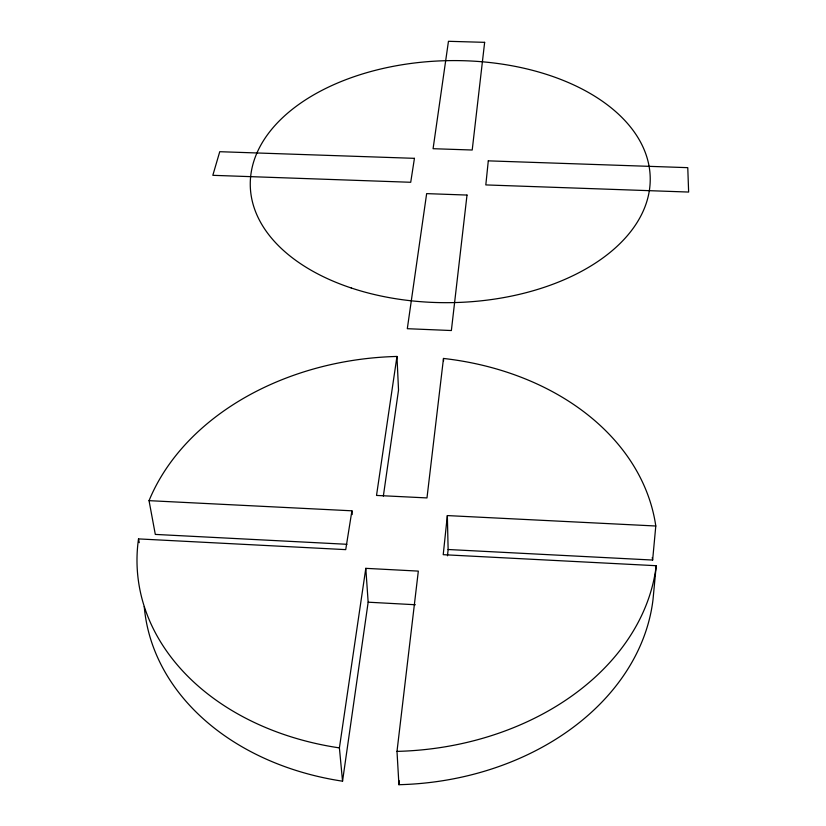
<?xml version="1.0" encoding="UTF-8"?>
<svg xmlns="http://www.w3.org/2000/svg" width="826" height="826" viewBox="0 0 826 826"><rect width="100%" height="100%" fill="white"/><g stroke="black" fill="none" stroke-linecap="round" stroke-linejoin="round"><path stroke-width="1.24" d="M655.792 526.007L447.351 515.579L448.126 549.507L652.633 560.049L655.792 526.007A260.366 197.321 -3.3 0 0 443.49 358.453L426.98 497.923L376.522 495.435L396.965 356.45A260.366 197.321 -3.3 0 0 149.041 500.659L155.309 534.412L346.941 544.293M447.351 515.579L443.221 554.68L656.226 565.717L652.994 599.728A255.399 197.177 -3.4 0 1 398.927 784.7L396.996 751.381L418.328 571.107L365.804 568.34L339.403 747.891L342.542 781.189A255.399 197.177 -3.4 0 1 144.24 606.521M447.475 555.805L448.126 549.507M398.927 784.7L399.371 780.859M342.542 781.189L368.159 602.195L365.804 568.34M383.347 496.106L398.524 390.079L396.965 356.45M149.041 500.659L351.917 510.809L345.722 549.631L138.52 538.903L139.253 542.651M368.159 602.195L415.375 604.746M351.917 510.809L352.206 514.567M443.49 358.453L443.541 360.941M652.261 557.529A255.399 197.177 -3.4 0 1 652.633 560.049M656.226 565.717A260.366 197.321 -3.3 0 1 396.996 751.381M339.403 747.891A260.366 197.321 -3.3 0 1 138.52 538.903M488.29 160.853L485.812 184.921L688.636 192.055L687.769 167.657L488.29 160.853M467.01 195.06L451.368 330.534L407.311 328.696L426.65 193.625L467.01 195.06M484.645 42.343L472.214 150.012L433.082 148.701L448.456 41.3L484.645 42.343M414.435 158.334L410.718 182.278L212.829 175.319L219.747 151.705L414.435 158.334M351.267 287.995A200.016 121.009 -1.1 0 0 650.227 178.437A200.016 121.009 -1.1 0 0 349.243 78.408A200.016 121.009 -1.1 0 0 351.267 287.995"/></g></svg>
